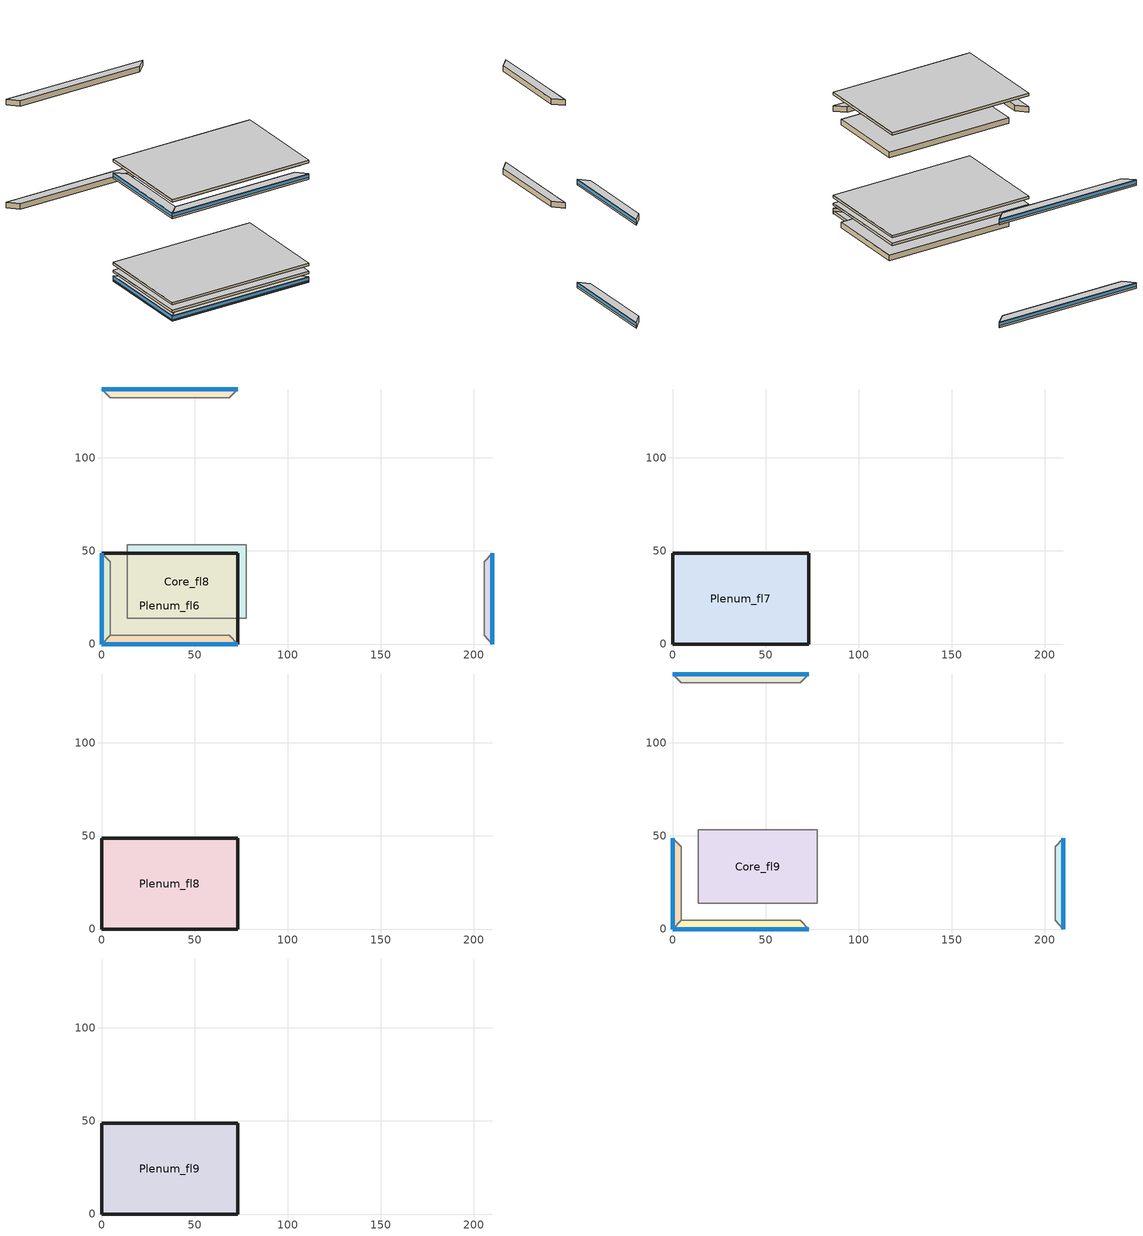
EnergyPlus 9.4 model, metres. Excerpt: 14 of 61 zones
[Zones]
Core_fl8
 floor adiabatic (INT-FLOOR-TOPSIDE): 77.68,53.31 77.68,13.72 13.72,13.72 13.72,53.31 z71.34
 wall to Perimeter_fl8_ZN_2 (int-walls): 77.68,13.72 77.68,53.31 z71.34:74.09
 wall to Perimeter_fl8_ZN_3 (int-walls): 77.68,53.31 13.72,53.31 z71.34:74.09
 wall to Perimeter_fl8_ZN_1 (int-walls): 13.72,13.72 77.68,13.72 z71.34:74.09
 wall to Perimeter_fl8_ZN_4 (int-walls): 13.72,53.31 13.72,13.72 z71.34:74.09
Plenum_fl6
 floor to Perimeter_fl6_ZN_1 (DropCeiling): 73.11,0 0,0 4.57,4.57 68.53,4.57 z71.64
 floor to Perimeter_fl6_ZN_2 (DropCeiling): 73.11,0 68.53,4.57 68.53,44.16 73.11,48.74 z71.64
 floor to Perimeter_fl6_ZN_3 (DropCeiling): 0,48.74 73.11,48.74 68.53,44.16 4.57,44.16 z71.64
 floor to Perimeter_fl6_ZN_4 (DropCeiling): 0,0 0,48.74 4.57,44.16 4.57,4.57 z71.64
 floor to Core_fl6 (DropCeiling): 68.53,4.57 4.57,4.57 4.57,44.16 68.53,44.16 z71.64
 wall outside (Mass Non-res Ext Wall): 73.11,0 73.11,48.74 0,48.74 0,0 73.11,0 z71.64:72.86
 ceiling adiabatic (INT-FLOOR-UNDERSIDE): 73.11,48.74 0,48.74 0,0 73.11,0 z72.86
Perimeter_fl8_ZN_1
 floor adiabatic (INT-FLOOR-TOPSIDE): 68.53,4.57 73.11,0 0,0 4.57,4.57 z71.34
 wall outside (Mass Non-res Ext Wall): 0,0 73.11,0 z71.34:74.09
 wall to Perimeter_fl8_ZN_2 (int-walls): 73.11,0 68.53,4.57 z71.34:74.09
 wall to Perimeter_fl8_ZN_4 (int-walls): 4.57,4.57 0,0 z71.34:74.09
 window (Window Non-res Fixed): 0,0 73.11,0 z72.26:73.84
Perimeter_fl8_ZN_2
 floor adiabatic (INT-FLOOR-TOPSIDE): 205.63,44.16 210.13,48.74 210.13,0 205.63,4.57 z71.34
 wall outside (Mass Non-res Ext Wall): 210.13,0 210.13,48.74 z71.34:74.09
 wall to Perimeter_fl8_ZN_3 (int-walls): 210.13,48.74 205.63,44.16 z71.34:74.09
 window (Window Non-res Fixed): 210.13,0 210.13,48.74 z72.26:73.84
Perimeter_fl8_ZN_3
 floor adiabatic (INT-FLOOR-TOPSIDE): 4.57,132.49 0,137.06 73.11,137.06 68.53,132.49 z71.34
 wall outside (Mass Non-res Ext Wall): 73.11,137.06 0,137.06 z71.34:74.09
 wall to Perimeter_fl8_ZN_4 (int-walls): 0,137.06 4.57,132.49 z71.34:74.09
 window (Window Non-res Fixed): 73.11,137.06 0,137.06 z72.26:73.84
Perimeter_fl8_ZN_4
 floor adiabatic (INT-FLOOR-TOPSIDE): 4.57,4.57 0,0 0,48.74 4.57,44.16 z71.34
 wall outside (Mass Non-res Ext Wall): 0,48.74 0,0 z71.34:74.09
 window (Window Non-res Fixed): 0,48.74 0,0 z72.26:73.84
Plenum_fl7
 floor to Perimeter_fl7_ZN_1 (DropCeiling): 73.11,0 0,0 4.57,4.57 68.53,4.57 z75.61
 floor to Perimeter_fl7_ZN_2 (DropCeiling): 73.11,0 68.53,4.57 68.53,44.16 73.11,48.74 z75.61
 floor to Perimeter_fl7_ZN_3 (DropCeiling): 0,48.74 73.11,48.74 68.53,44.16 4.57,44.16 z75.61
 floor to Perimeter_fl7_ZN_4 (DropCeiling): 0,0 0,48.74 4.57,44.16 4.57,4.57 z75.61
 floor to Core_fl7 (DropCeiling): 68.53,4.57 4.57,4.57 4.57,44.16 68.53,44.16 z75.61
 wall outside (Mass Non-res Ext Wall): 73.11,0 73.11,48.74 0,48.74 0,0 73.11,0 z75.61:76.83
 ceiling adiabatic (INT-FLOOR-UNDERSIDE): 73.11,48.74 0,48.74 0,0 73.11,0 z76.83
Plenum_fl8
 floor to Perimeter_fl8_ZN_1 (DropCeiling): 73.11,0 0,0 4.57,4.57 68.53,4.57 z79.57
 floor to Perimeter_fl8_ZN_2 (DropCeiling): 73.11,0 68.53,4.57 68.53,44.16 73.11,48.74 z79.57
 floor to Perimeter_fl8_ZN_3 (DropCeiling): 0,48.74 73.11,48.74 68.53,44.16 4.57,44.16 z79.57
 floor to Perimeter_fl8_ZN_4 (DropCeiling): 0,0 0,48.74 4.57,44.16 4.57,4.57 z79.57
 floor to Core_fl8 (DropCeiling): 68.53,4.57 4.57,4.57 4.57,44.16 68.53,44.16 z79.57
 wall outside (Mass Non-res Ext Wall): 73.11,0 73.11,48.74 0,48.74 0,0 73.11,0 z79.57:80.79
 ceiling adiabatic (INT-FLOOR-UNDERSIDE): 73.11,48.74 0,48.74 0,0 73.11,0 z80.79
Core_fl9
 floor adiabatic (INT-FLOOR-TOPSIDE): 77.68,53.31 77.68,13.72 13.72,13.72 13.72,53.31 z122.86
 wall to Perimeter_fl9_ZN_2 (int-walls): 77.68,13.72 77.68,53.31 z122.86:125.6
 wall to Perimeter_fl9_ZN_3 (int-walls): 77.68,53.31 13.72,53.31 z122.86:125.6
 wall to Perimeter_fl9_ZN_1 (int-walls): 13.72,13.72 77.68,13.72 z122.86:125.6
 wall to Perimeter_fl9_ZN_4 (int-walls): 13.72,53.31 13.72,13.72 z122.86:125.6
Perimeter_fl9_ZN_1
 floor adiabatic (INT-FLOOR-TOPSIDE): 68.53,4.57 73.11,0 0,0 4.57,4.57 z122.86
 wall outside (Mass Non-res Ext Wall): 0,0 73.11,0 z122.86:125.6
 wall to Perimeter_fl9_ZN_2 (int-walls): 73.11,0 68.53,4.57 z122.86:125.6
 wall to Perimeter_fl9_ZN_4 (int-walls): 4.57,4.57 0,0 z122.86:125.6
 window (Window Non-res Fixed): 0,0 73.11,0 z123.77:125.36
Perimeter_fl9_ZN_2
 floor adiabatic (INT-FLOOR-TOPSIDE): 205.63,44.16 210.13,48.74 210.13,0 205.63,4.57 z122.86
 wall outside (Mass Non-res Ext Wall): 210.13,0 210.13,48.74 z122.86:125.6
 wall to Perimeter_fl9_ZN_3 (int-walls): 210.13,48.74 205.63,44.16 z122.86:125.6
 window (Window Non-res Fixed): 210.13,0 210.13,48.74 z123.77:125.36
Perimeter_fl9_ZN_3
 floor adiabatic (INT-FLOOR-TOPSIDE): 4.57,132.49 0,137.06 73.11,137.06 68.53,132.49 z122.86
 wall outside (Mass Non-res Ext Wall): 73.11,137.06 0,137.06 z122.86:125.6
 wall to Perimeter_fl9_ZN_4 (int-walls): 0,137.06 4.57,132.49 z122.86:125.6
 window (Window Non-res Fixed): 73.11,137.06 0,137.06 z123.77:125.36
Perimeter_fl9_ZN_4
 floor adiabatic (INT-FLOOR-TOPSIDE): 4.57,4.57 0,0 0,48.74 4.57,44.16 z122.86
 wall outside (Mass Non-res Ext Wall): 0,48.74 0,0 z122.86:125.6
 window (Window Non-res Fixed): 0,48.74 0,0 z123.77:125.36
Plenum_fl9
 floor to Perimeter_fl9_ZN_1 (DropCeiling): 73.11,0 0,0 4.57,4.57 68.53,4.57 z131.09
 floor to Perimeter_fl9_ZN_2 (DropCeiling): 73.11,0 68.53,4.57 68.53,44.16 73.11,48.74 z131.09
 floor to Perimeter_fl9_ZN_3 (DropCeiling): 0,48.74 73.11,48.74 68.53,44.16 4.57,44.16 z131.09
 floor to Perimeter_fl9_ZN_4 (DropCeiling): 0,0 0,48.74 4.57,44.16 4.57,4.57 z131.09
 floor to Core_fl9 (DropCeiling): 4.57,44.16 68.53,44.16 68.53,4.57 4.57,4.57 z131.09
 wall outside (Mass Non-res Ext Wall): 73.11,0 73.11,48.74 0,48.74 0,0 73.11,0 z131.09:132.31
 ceiling adiabatic (INT-FLOOR-UNDERSIDE): 73.11,0 73.11,48.74 0,48.74 0,0 z132.31
[Building]
Ref Bldg Large Office New2004_v1.3_5.0: 0, City, 0.04, 0.2, FullInteriorAndExterior, 25, 6
[Site:GroundTemperature:BuildingSurface]
19.91, 19.92, 19.91, 19.93, 19.95, 20.04, 20.33, 20.06, 20.44, 20.09, 19.99, 19.95
[Site:Location]
USA CA-SAN FRANCISCO: 37.62, -122.4, -8, 5
[Site:WaterMainsTemperature]
Correlation: , 13.08, 8
[Construction]
DropCeiling: Std AC02
INT-FLOOR-TOPSIDE: MAT-CC05 4 HW CONCRETE, CP02 CARPET PAD
INT-FLOOR-UNDERSIDE: CP02 CARPET PAD, MAT-CC05 4 HW CONCRETE
InteriorFurnishings: Std Wood 6inch
Mass Non-res Ext Wall: 1IN Stucco, 8IN Concrete HW, Mass NonRes Wall Insulation, 1/2IN Gypsum
Window Non-res Fixed: NonRes Fixed Assembly Window
int-walls: 1/2IN Gypsum, 1/2IN Gypsum
[Material]
1/2IN Gypsum: Smooth, 0.0127, 0.16, 784.9, 830, 0.9, 0.92, 0.92
1IN Stucco: Smooth, 0.0253, 0.6918, 1858, 837, 0.9, 0.92, 0.92
8IN CONCRETE HW: Rough, 0.2032, 1.311, 2240, 836.8, 0.9, 0.7, 0.7
MAT-CC05 4 HW CONCRETE: Rough, 0.1016, 1.311, 2240, 836.8, 0.9, 0.7, 0.7
Mass NonRes Wall Insulation: MediumRough, 0.03654, 0.049, 265, 836.8, 0.9, 0.7, 0.7
Std AC02: MediumSmooth, 0.0127, 0.057, 288, 1339, 0.9, 0.7, 0.2
Std Wood 6inch: MediumSmooth, 0.15, 0.12, 540, 1210, 0.9, 0.7, 0.7
[Material:NoMass]
CP02 CARPET PAD: VeryRough, 0.2165, 0.9, 0.7, 0.8
[WindowMaterial:SimpleGlazingSystem]
NonRes Fixed Assembly Window: 6.927, 0.39
[ElectricEquipment]
Core_fl8_PlugMisc_Equip: Core_fl8, BLDG_EQUIP_SCH, Watts/Area, , 10.76, , 0, 0.5, 0, General
Core_fl9_PlugMisc_Equip: Core_fl9, BLDG_EQUIP_SCH, Watts/Area, , 10.76, , 0, 0.5, 0, General
Perimeter_fl8_ZN_1_PlugMisc_Equip: Perimeter_fl8_ZN_1, BLDG_EQUIP_SCH, Watts/Area, , 10.76, , 0, 0.5, 0, General
Perimeter_fl8_ZN_2_PlugMisc_Equip: Perimeter_fl8_ZN_2, BLDG_EQUIP_SCH, Watts/Area, , 10.76, , 0, 0.5, 0, General
Perimeter_fl8_ZN_3_PlugMisc_Equip: Perimeter_fl8_ZN_3, BLDG_EQUIP_SCH, Watts/Area, , 10.76, , 0, 0.5, 0, General
Perimeter_fl8_ZN_4_PlugMisc_Equip: Perimeter_fl8_ZN_4, BLDG_EQUIP_SCH, Watts/Area, , 10.76, , 0, 0.5, 0, General
Perimeter_fl9_ZN_1_PlugMisc_Equip: Perimeter_fl9_ZN_1, BLDG_EQUIP_SCH, Watts/Area, , 10.76, , 0, 0.5, 0, General
Perimeter_fl9_ZN_2_PlugMisc_Equip: Perimeter_fl9_ZN_2, BLDG_EQUIP_SCH, Watts/Area, , 10.76, , 0, 0.5, 0, General
Perimeter_fl9_ZN_3_PlugMisc_Equip: Perimeter_fl9_ZN_3, BLDG_EQUIP_SCH, Watts/Area, , 10.76, , 0, 0.5, 0, General
Perimeter_fl9_ZN_4_PlugMisc_Equip: Perimeter_fl9_ZN_4, BLDG_EQUIP_SCH, Watts/Area, , 10.76, , 0, 0.5, 0, General
[Exterior:FuelEquipment]
Elevators: Electricity, BLDG_ELEVATORS, 244400, Elevators
[Exterior:Lights]
Exterior Facade Lighting: ALWAYS_ON, 51260, AstronomicalClock, Exterior Facade Lighting
[InternalMass]
Core_fl8 Internal Mass: InteriorFurnishings, Core_fl8, 5065
Core_fl9 Internal Mass: InteriorFurnishings, Core_fl9, 5065
Perimeter_fl8_ZN_1 Internal Mass: InteriorFurnishings, Perimeter_fl8_ZN_1, 626.8
Perimeter_fl8_ZN_2 Internal Mass: InteriorFurnishings, Perimeter_fl8_ZN_2, 404
Perimeter_fl8_ZN_3 Internal Mass: InteriorFurnishings, Perimeter_fl8_ZN_3, 626.8
Perimeter_fl8_ZN_4 Internal Mass: InteriorFurnishings, Perimeter_fl8_ZN_4, 404
Perimeter_fl9_ZN_1 Internal Mass: InteriorFurnishings, Perimeter_fl9_ZN_1, 626.8
Perimeter_fl9_ZN_2 Internal Mass: InteriorFurnishings, Perimeter_fl9_ZN_2, 404
Perimeter_fl9_ZN_3 Internal Mass: InteriorFurnishings, Perimeter_fl9_ZN_3, 626.8
Perimeter_fl9_ZN_4 Internal Mass: InteriorFurnishings, Perimeter_fl9_ZN_4, 404
[Lights]
Core_fl8_Lights: Core_fl8, BLDG_LIGHT_SCH, Watts/Area, , 10.76, , 0, 0.7, 0.2, 1, General, No
Core_fl9_Lights: Core_fl9, BLDG_LIGHT_SCH, Watts/Area, , 10.76, , 0, 0.7, 0.2, 1, General, No
Perimeter_fl8_ZN_1_Lights: Perimeter_fl8_ZN_1, BLDG_LIGHT_SCH, Watts/Area, , 10.76, , 0, 0.7, 0.2, 1, General, No
Perimeter_fl8_ZN_2_Lights: Perimeter_fl8_ZN_2, BLDG_LIGHT_SCH, Watts/Area, , 10.76, , 0, 0.7, 0.2, 1, General, No
Perimeter_fl8_ZN_3_Lights: Perimeter_fl8_ZN_3, BLDG_LIGHT_SCH, Watts/Area, , 10.76, , 0, 0.7, 0.2, 1, General, No
Perimeter_fl8_ZN_4_Lights: Perimeter_fl8_ZN_4, BLDG_LIGHT_SCH, Watts/Area, , 10.76, , 0, 0.7, 0.2, 1, General, No
Perimeter_fl9_ZN_1_Lights: Perimeter_fl9_ZN_1, BLDG_LIGHT_SCH, Watts/Area, , 10.76, , 0, 0.7, 0.2, 1, General, No
Perimeter_fl9_ZN_2_Lights: Perimeter_fl9_ZN_2, BLDG_LIGHT_SCH, Watts/Area, , 10.76, , 0, 0.7, 0.2, 1, General, No
Perimeter_fl9_ZN_3_Lights: Perimeter_fl9_ZN_3, BLDG_LIGHT_SCH, Watts/Area, , 10.76, , 0, 0.7, 0.2, 1, General, No
Perimeter_fl9_ZN_4_Lights: Perimeter_fl9_ZN_4, BLDG_LIGHT_SCH, Watts/Area, , 10.76, , 0, 0.7, 0.2, 1, General, No
[OtherEquipment]
Spawn-Zone-Core_fl8-RadiantGains: None, Core_fl8, Spawn-RadiantGains-Schedule, EquipmentLevel, 0, 0, 0, 0, 1, 0
Spawn-Zone-Plenum_fl6-RadiantGains: None, Plenum_fl6, Spawn-RadiantGains-Schedule, EquipmentLevel, 0, 0, 0, 0, 1, 0
Spawn-Zone-Plenum_fl7-RadiantGains: None, Plenum_fl7, Spawn-RadiantGains-Schedule, EquipmentLevel, 0, 0, 0, 0, 1, 0
Spawn-Zone-Plenum_fl8-RadiantGains: None, Plenum_fl8, Spawn-RadiantGains-Schedule, EquipmentLevel, 0, 0, 0, 0, 1, 0
Spawn-Zone-Perimeter_fl8_ZN_1-RadiantGains: None, Perimeter_fl8_ZN_1, Spawn-RadiantGains-Schedule, EquipmentLevel, 0, 0, 0, 0, 1, 0
Spawn-Zone-Perimeter_fl8_ZN_2-RadiantGains: None, Perimeter_fl8_ZN_2, Spawn-RadiantGains-Schedule, EquipmentLevel, 0, 0, 0, 0, 1, 0
Spawn-Zone-Perimeter_fl8_ZN_3-RadiantGains: None, Perimeter_fl8_ZN_3, Spawn-RadiantGains-Schedule, EquipmentLevel, 0, 0, 0, 0, 1, 0
Spawn-Zone-Perimeter_fl8_ZN_4-RadiantGains: None, Perimeter_fl8_ZN_4, Spawn-RadiantGains-Schedule, EquipmentLevel, 0, 0, 0, 0, 1, 0
[People]
Core_fl8 People: Core_fl8, BLDG_OCC_SCH, Area/Person, , , 18.58, 0.3, Autocalculate, ACTIVITY_SCH, , No, ZoneAveraged, , WORK_EFF_SCH, ClothingInsulationSchedule, , CLOTHING_SCH, AIR_VELO_SCH, Fanger
Core_fl9 People: Core_fl9, BLDG_OCC_SCH, Area/Person, , , 18.58, 0.3, Autocalculate, ACTIVITY_SCH, , No, ZoneAveraged, , WORK_EFF_SCH, ClothingInsulationSchedule, , CLOTHING_SCH, AIR_VELO_SCH, Fanger
Perimeter_fl8_ZN_1 People: Perimeter_fl8_ZN_1, BLDG_OCC_SCH, Area/Person, , , 18.58, 0.3, Autocalculate, ACTIVITY_SCH, , No, ZoneAveraged, , WORK_EFF_SCH, ClothingInsulationSchedule, , CLOTHING_SCH, AIR_VELO_SCH, Fanger
Perimeter_fl8_ZN_2 People: Perimeter_fl8_ZN_2, BLDG_OCC_SCH, Area/Person, , , 18.58, 0.3, Autocalculate, ACTIVITY_SCH, , No, ZoneAveraged, , WORK_EFF_SCH, ClothingInsulationSchedule, , CLOTHING_SCH, AIR_VELO_SCH, Fanger
Perimeter_fl8_ZN_3 People: Perimeter_fl8_ZN_3, BLDG_OCC_SCH, Area/Person, , , 18.58, 0.3, Autocalculate, ACTIVITY_SCH, , No, ZoneAveraged, , WORK_EFF_SCH, ClothingInsulationSchedule, , CLOTHING_SCH, AIR_VELO_SCH, Fanger
Perimeter_fl8_ZN_4 People: Perimeter_fl8_ZN_4, BLDG_OCC_SCH, Area/Person, , , 18.58, 0.3, Autocalculate, ACTIVITY_SCH, , No, ZoneAveraged, , WORK_EFF_SCH, ClothingInsulationSchedule, , CLOTHING_SCH, AIR_VELO_SCH, Fanger
Perimeter_fl9_ZN_1 People: Perimeter_fl9_ZN_1, BLDG_OCC_SCH, Area/Person, , , 18.58, 0.3, Autocalculate, ACTIVITY_SCH, , No, ZoneAveraged, , WORK_EFF_SCH, ClothingInsulationSchedule, , CLOTHING_SCH, AIR_VELO_SCH, Fanger
Perimeter_fl9_ZN_2 People: Perimeter_fl9_ZN_2, BLDG_OCC_SCH, Area/Person, , , 18.58, 0.3, Autocalculate, ACTIVITY_SCH, , No, ZoneAveraged, , WORK_EFF_SCH, ClothingInsulationSchedule, , CLOTHING_SCH, AIR_VELO_SCH, Fanger
Perimeter_fl9_ZN_3 People: Perimeter_fl9_ZN_3, BLDG_OCC_SCH, Area/Person, , , 18.58, 0.3, Autocalculate, ACTIVITY_SCH, , No, ZoneAveraged, , WORK_EFF_SCH, ClothingInsulationSchedule, , CLOTHING_SCH, AIR_VELO_SCH, Fanger
Perimeter_fl9_ZN_4 People: Perimeter_fl9_ZN_4, BLDG_OCC_SCH, Area/Person, , , 18.58, 0.3, Autocalculate, ACTIVITY_SCH, , No, ZoneAveraged, , WORK_EFF_SCH, ClothingInsulationSchedule, , CLOTHING_SCH, AIR_VELO_SCH, Fanger
[Zone]
Core_fl8: 0, 4.573, 4.573, 31.7056, 1, 1, , , Autocalculate, , , Yes
Core_fl9: 0, 4.573, 4.573, 35.6688, 1, 1, , , Autocalculate, , , Yes
Plenum_fl6: 0, 0, 0, 26.5232, 1, 1, , , Autocalculate, , , No
Plenum_fl7: 0, 0, 0, 30.4864, 1, 1, , , Autocalculate, , , No
Plenum_fl8: 0, 0, 0, 34.4496, 1, 1, , , Autocalculate, , , No
Plenum_fl9: 0, 0, 0, 38.4128, 1, 1, , , Autocalculate, , , No
Perimeter_fl8_ZN_1; Perimeter_fl8_ZN_4: 0, 0, 0, 31.7056, 1, 1, , , Autocalculate, , , Yes
Perimeter_fl8_ZN_2: 0, 68.53, 0, 31.7056, 1, 1, , , Autocalculate, , , Yes
Perimeter_fl8_ZN_3: 0, 0, 44.16, 31.7056, 1, 1, , , Autocalculate, , , Yes
Perimeter_fl9_ZN_1; Perimeter_fl9_ZN_4: 0, 0, 0, 35.6688, 1, 1, , , Autocalculate, , , Yes
Perimeter_fl9_ZN_2: 0, 68.53, 0, 35.6688, 1, 1, , , Autocalculate, , , Yes
Perimeter_fl9_ZN_3: 0, 0, 44.16, 35.6688, 1, 1, , , Autocalculate, , , Yes
[Schedule:Compact]
ACTIVITY_SCH: Any Number, Through: 12/31, For: AllDays, Until: 24:00, 120
AIR_VELO_SCH: Any Number, Through: 12/31, For: AllDays, Until: 24:00, 0.2
ALWAYS_ON: On/Off, Through: 12/31, For: AllDays, Until: 24:00, 1
BLDG_ELEVATORS: Fraction, Through: 12/31, For: AllDays, Until: 04:00, 0.05, Until: 05:00, 0.1, Until: 06:00, 0.2, Until: 07:00, 0.4, Until: 09:00, 0.5, Until: 10:00, 0.35, Until: 16:00, 0.15, Until: 17:00, 0.35, Until: 19:00, 0.5, Until: 21:00, 0.4, Until: 22:00, 0.3, Until: 23:00, 0.2, Until: 24:00, 0.1
BLDG_EQUIP_SCH: Fraction, Through: 12/31, For: Weekdays, Until: 08:00, 0.4, Until: 12:00, 0.9, Until: 13:00, 0.8, Until: 17:00, 0.9, Until: 18:00, 0.8, Until: 20:00, 0.6, Until: 22:00, 0.5, Until: 24:00, 0.4, For: Saturday, Until: 06:00, 0.3, Until: 08:00, 0.4, Until: 14:00, 0.5, Until: 17:00, 0.35, Until: 24:00, 0.3, For: SummerDesignDay, Until: 24:00, 1, For: WinterDesignDay, Until: 24:00, 0, For: AllOtherDays, Until: 24:00, 0.3
BLDG_LIGHT_SCH: Fraction, Through: 12/31, For: Weekdays, Until: 05:00, 0.05, Until: 07:00, 0.1, Until: 08:00, 0.3, Until: 17:00, 0.9, Until: 18:00, 0.7, Until: 20:00, 0.5, Until: 22:00, 0.3, Until: 23:00, 0.1, Until: 24:00, 0.05, For: Saturday, Until: 06:00, 0.05, Until: 08:00, 0.1, Until: 14:00, 0.5, Until: 17:00, 0.15, Until: 24:00, 0.05, For: SummerDesignDay, Until: 24:00, 1, For: WinterDesignDay, Until: 24:00, 0, For: AllOtherDays, Until: 24:00, 0.05
BLDG_OCC_SCH: Fraction, Through: 12/31, For: SummerDesignDay, Until: 06:00, 0, Until: 22:00, 1, Until: 24:00, 0.05, For: Weekdays, Until: 06:00, 0, Until: 07:00, 0.1, Until: 08:00, 0.2, Until: 12:00, 0.95, Until: 13:00, 0.5, Until: 17:00, 0.95, Until: 18:00, 0.7, Until: 20:00, 0.4, Until: 22:00, 0.1, Until: 24:00, 0.05, For: Saturday, Until: 06:00, 0, Until: 08:00, 0.1, Until: 14:00, 0.5, Until: 17:00, 0.1, Until: 24:00, 0, For: AllOtherDays, Until: 24:00, 0
CLOTHING_SCH: Any Number, Through: 04/30, For: AllDays, Until: 24:00, 1, Through: 09/30, For: AllDays, Until: 24:00, 0.5, Through: 12/31, For: AllDays, Until: 24:00, 1
WORK_EFF_SCH: Fraction, Through: 12/31, For: AllDays, Until: 24:00, 0
[Schedule:Constant]
Spawn-RadiantGains-Schedule: 1
